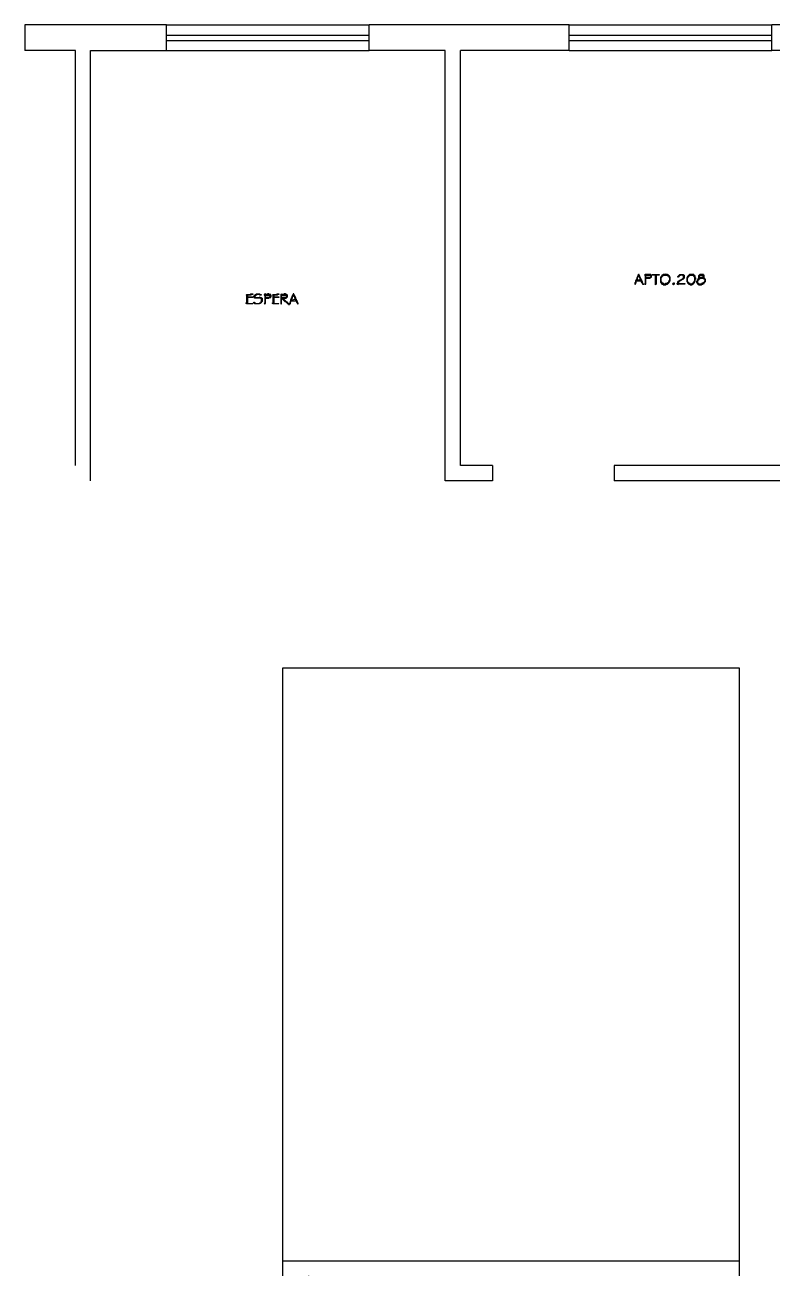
# Model space of a CAD drawing. Header units: millimetres. Extents: x -518.8 to -461.2, y 3.5 to 44.2.
# Drawn here: x -518.83 to -511.43, y 30.72 to 43.02 of the extents above; entities that cross this region are included whole.
import ezdxf

# ---------------------------------------------------------------- set-up
doc = ezdxf.new("R2010")
doc.units = ezdxf.units.MM
doc.header["$MEASUREMENT"] = 0
for name, color, linetype in [('10', 10, 'Continuous'), ('5', 5, 'Continuous'), ('8', 8, 'Continuous'), ('MYSOLIDS', 7, 'Continuous')]:
    doc.layers.add(name, color=color, linetype=linetype)

msp = doc.modelspace()

# ---------------------------------------------------------------- linework, layer by layer
at = {"layer": '10'}
for points in [[(-518.179, 42.767), (-517.428, 42.767), (-517.428, 42.767), (-517.428, 43.022)], [(-515.423, 42.767), (-515.423, 43.022)], [(-513.443, 43.022), (-515.423, 43.022)], [(-513.443, 42.767), (-513.443, 43.022)], [(-510.005, 43.022), (-511.438, 43.022)], [(-511.438, 42.767), (-511.438, 43.022)], [(-514.671, 42.767), (-515.423, 42.767)], [(-513.443, 42.767), (-514.519, 42.767)], [(-510.406, 42.767), (-511.438, 42.767)], [(-516.275, 30.786), (-516.275, 36.656), (-516.275, 36.656), (-511.762, 36.656), (-511.762, 36.656), (-511.762, 30.786)], [(-511.762, 30.786), (-516.275, 30.786)], [(-516.021, 30.64), (-516.021, 29.583), (-516.021, 29.583), (-516.275, 29.583), (-516.275, 29.583), (-516.275, 30.786)], [(-511.762, 30.786), (-511.762, 27.73)]]:
    msp.add_lwpolyline(points, dxfattribs=at)
at = {"layer": '5'}
for points in [[(-517.428, 43.022), (-518.829, 43.022), (-518.829, 43.022), (-518.829, 42.767)], [(-518.326, 42.767), (-518.829, 42.767)], [(-518.326, 38.661), (-518.326, 42.767)], [(-518.179, 38.508), (-518.179, 42.767)], [(-514.671, 38.508), (-514.671, 42.767)], [(-514.519, 38.661), (-514.519, 42.767)], [(-514.2, 38.661), (-514.2, 38.508), (-514.2, 38.508), (-514.671, 38.508)], [(-514.2, 38.661), (-514.519, 38.661)], [(-508.955, 38.661), (-512.997, 38.661)], [(-512.997, 38.661), (-512.997, 38.508)], [(-500.182, 38.508), (-512.997, 38.508)]]:
    msp.add_lwpolyline(points, dxfattribs=at)
at = {"layer": '8'}
for points in [[(-517.428, 43.022), (-515.423, 43.022)], [(-513.443, 43.022), (-511.438, 43.022)], [(-517.428, 42.92), (-515.423, 42.92)], [(-517.428, 42.868), (-515.423, 42.868)], [(-513.443, 42.92), (-511.438, 42.92)], [(-513.443, 42.868), (-511.438, 42.868)], [(-517.428, 42.767), (-515.423, 42.767)], [(-513.443, 42.767), (-511.438, 42.767)]]:
    msp.add_lwpolyline(points, dxfattribs=at)
at = {"layer": 'MYSOLIDS'}
for points in [[(-512.749, 40.545), (-512.755, 40.545), (-512.755, 40.538), (-512.749, 40.538), (-512.749, 40.532), (-512.749, 40.526), (-512.749, 40.526), (-512.742, 40.52), (-512.742, 40.52), (-512.742, 40.513), (-512.742, 40.507), (-512.736, 40.501), (-512.736, 40.501), (-512.736, 40.494), (-512.774, 40.494), (-512.78, 40.494), (-512.787, 40.488), (-512.787, 40.481), (-512.787, 40.481), (-512.787, 40.475), (-512.787, 40.475), (-512.793, 40.468), (-512.793, 40.462), (-512.793, 40.456), (-512.793, 40.456), (-512.793, 40.456), (-512.787, 40.456), (-512.787, 40.456), (-512.787, 40.456), (-512.787, 40.462), (-512.78, 40.468), (-512.78, 40.468), (-512.78, 40.475), (-512.78, 40.475), (-512.78, 40.481), (-512.774, 40.488), (-512.729, 40.488), (-512.723, 40.488), (-512.723, 40.494), (-512.729, 40.501), (-512.729, 40.501), (-512.729, 40.507), (-512.736, 40.507), (-512.736, 40.513), (-512.736, 40.52), (-512.736, 40.52), (-512.742, 40.526), (-512.742, 40.526), (-512.742, 40.532), (-512.742, 40.532), (-512.742, 40.538), (-512.749, 40.538), (-512.749, 40.545), (-512.749, 40.545)], [(-512.755, 40.551), (-512.755, 40.551), (-512.755, 40.551), (-512.755, 40.551), (-512.762, 40.545), (-512.762, 40.545), (-512.762, 40.538), (-512.768, 40.532), (-512.768, 40.526), (-512.774, 40.52), (-512.774, 40.513), (-512.774, 40.513), (-512.774, 40.507), (-512.774, 40.507), (-512.78, 40.501), (-512.78, 40.494), (-512.78, 40.494), (-512.774, 40.494), (-512.774, 40.494), (-512.774, 40.501), (-512.768, 40.501), (-512.768, 40.507), (-512.768, 40.513), (-512.768, 40.513), (-512.768, 40.52), (-512.762, 40.52), (-512.762, 40.526), (-512.762, 40.526), (-512.755, 40.532), (-512.755, 40.538), (-512.755, 40.545), (-512.749, 40.545), (-512.749, 40.551), (-512.749, 40.551), (-512.755, 40.551), (-512.755, 40.551)], [(-512.723, 40.488), (-512.729, 40.488), (-512.729, 40.488), (-512.729, 40.481), (-512.729, 40.475), (-512.723, 40.475), (-512.723, 40.468), (-512.717, 40.462), (-512.717, 40.456), (-512.717, 40.456), (-512.711, 40.456), (-512.711, 40.45), (-512.711, 40.456), (-512.711, 40.456), (-512.711, 40.456), (-512.711, 40.462), (-512.717, 40.468), (-512.717, 40.475), (-512.717, 40.481), (-512.723, 40.481), (-512.723, 40.488), (-512.723, 40.488)], [(-512.692, 40.551), (-512.692, 40.551), (-512.692, 40.551), (-512.698, 40.545), (-512.698, 40.545), (-512.653, 40.545), (-512.653, 40.545), (-512.647, 40.545), (-512.647, 40.545), (-512.641, 40.545), (-512.641, 40.545), (-512.634, 40.538), (-512.634, 40.532), (-512.634, 40.532), (-512.634, 40.526), (-512.641, 40.526), (-512.641, 40.526), (-512.647, 40.52), (-512.647, 40.52), (-512.653, 40.52), (-512.653, 40.52), (-512.659, 40.52), (-512.666, 40.52), (-512.672, 40.52), (-512.672, 40.52), (-512.679, 40.52), (-512.685, 40.52), (-512.641, 40.513), (-512.641, 40.52), (-512.634, 40.52), (-512.634, 40.526), (-512.628, 40.526), (-512.628, 40.532), (-512.628, 40.532), (-512.628, 40.538), (-512.628, 40.538), (-512.634, 40.545), (-512.634, 40.545), (-512.634, 40.551), (-512.685, 40.551), (-512.685, 40.551), (-512.692, 40.551), (-512.692, 40.551)], [(-512.698, 40.545), (-512.698, 40.545), (-512.692, 40.545), (-512.692, 40.538), (-512.692, 40.532), (-512.692, 40.526), (-512.692, 40.526), (-512.692, 40.52), (-512.692, 40.513), (-512.692, 40.513), (-512.692, 40.507), (-512.692, 40.501), (-512.692, 40.494), (-512.692, 40.494), (-512.692, 40.488), (-512.692, 40.481), (-512.692, 40.475), (-512.692, 40.475), (-512.692, 40.468), (-512.692, 40.462), (-512.692, 40.462), (-512.698, 40.456), (-512.692, 40.456), (-512.692, 40.45), (-512.692, 40.456), (-512.685, 40.456), (-512.685, 40.456), (-512.685, 40.462), (-512.685, 40.468), (-512.685, 40.475), (-512.685, 40.475), (-512.685, 40.481), (-512.685, 40.488), (-512.685, 40.488), (-512.685, 40.494), (-512.685, 40.501), (-512.685, 40.507), (-512.685, 40.507), (-512.685, 40.513), (-512.685, 40.513), (-512.685, 40.513), (-512.679, 40.513), (-512.672, 40.513), (-512.666, 40.513), (-512.659, 40.513), (-512.653, 40.513), (-512.653, 40.513), (-512.647, 40.513), (-512.647, 40.513), (-512.641, 40.513), (-512.685, 40.52), (-512.685, 40.52), (-512.685, 40.526), (-512.685, 40.526), (-512.685, 40.532), (-512.685, 40.538), (-512.685, 40.538), (-512.685, 40.545), (-512.685, 40.545), (-512.679, 40.545), (-512.672, 40.545), (-512.666, 40.545), (-512.666, 40.545), (-512.666, 40.545), (-512.659, 40.545), (-512.653, 40.545), (-512.698, 40.545), (-512.698, 40.545)], [(-512.653, 40.551), (-512.659, 40.551), (-512.666, 40.551), (-512.666, 40.551), (-512.672, 40.551), (-512.679, 40.551), (-512.685, 40.551), (-512.685, 40.551), (-512.634, 40.551), (-512.641, 40.551), (-512.647, 40.551), (-512.653, 40.551), (-512.653, 40.551), (-512.653, 40.551)], [(-512.551, 40.551), (-512.551, 40.551), (-512.551, 40.551), (-512.551, 40.551), (-512.551, 40.551), (-512.551, 40.551), (-512.551, 40.545), (-512.551, 40.545), (-512.551, 40.545), (-512.551, 40.545), (-512.583, 40.545), (-512.583, 40.456), (-512.583, 40.456), (-512.583, 40.456), (-512.589, 40.45), (-512.589, 40.45), (-512.589, 40.456), (-512.589, 40.456), (-512.589, 40.456), (-512.589, 40.456), (-512.589, 40.545), (-512.596, 40.545), (-512.602, 40.545), (-512.609, 40.545), (-512.615, 40.545), (-512.615, 40.545), (-512.621, 40.545), (-512.621, 40.545), (-512.621, 40.545), (-512.621, 40.545), (-512.621, 40.545), (-512.621, 40.545), (-512.621, 40.551), (-512.621, 40.551), (-512.621, 40.551), (-512.621, 40.551), (-512.615, 40.551), (-512.609, 40.551), (-512.609, 40.551), (-512.602, 40.551), (-512.596, 40.551), (-512.596, 40.551), (-512.589, 40.551), (-512.551, 40.551), (-512.551, 40.551), (-512.551, 40.551)], [(-512.52, 40.545), (-512.52, 40.545), (-512.526, 40.545), (-512.526, 40.538), (-512.526, 40.538), (-512.532, 40.532), (-512.532, 40.532), (-512.532, 40.526), (-512.538, 40.526), (-512.538, 40.52), (-512.538, 40.513), (-512.538, 40.507), (-512.538, 40.507), (-512.538, 40.501), (-512.538, 40.501), (-512.538, 40.494), (-512.538, 40.488), (-512.538, 40.481), (-512.538, 40.481), (-512.538, 40.475), (-512.532, 40.468), (-512.532, 40.468), (-512.532, 40.462), (-512.526, 40.462), (-512.526, 40.456), (-512.52, 40.456), (-512.514, 40.456), (-512.514, 40.45), (-512.507, 40.45), (-512.501, 40.45), (-512.501, 40.45), (-512.494, 40.45), (-512.494, 40.45), (-512.488, 40.45), (-512.481, 40.456), (-512.475, 40.456), (-512.475, 40.456), (-512.475, 40.456), (-512.494, 40.456), (-512.501, 40.456), (-512.507, 40.456), (-512.507, 40.462), (-512.514, 40.462), (-512.52, 40.462), (-512.52, 40.468), (-512.526, 40.468), (-512.526, 40.468), (-512.526, 40.475), (-512.526, 40.475), (-512.532, 40.481), (-512.532, 40.488), (-512.532, 40.488), (-512.532, 40.494), (-512.532, 40.501), (-512.532, 40.501), (-512.532, 40.507), (-512.532, 40.513), (-512.532, 40.513), (-512.532, 40.52), (-512.526, 40.526), (-512.526, 40.526), (-512.526, 40.532), (-512.52, 40.532), (-512.52, 40.538), (-512.514, 40.538), (-512.514, 40.545), (-512.507, 40.545), (-512.507, 40.545), (-512.501, 40.545), (-512.494, 40.545), (-512.488, 40.545), (-512.52, 40.545), (-512.52, 40.545)], [(-512.488, 40.558), (-512.488, 40.558), (-512.494, 40.551), (-512.501, 40.551), (-512.507, 40.551), (-512.507, 40.551), (-512.514, 40.551), (-512.52, 40.545), (-512.488, 40.545), (-512.488, 40.545), (-512.488, 40.545), (-512.481, 40.545), (-512.475, 40.545), (-512.468, 40.545), (-512.468, 40.538), (-512.462, 40.538), (-512.462, 40.538), (-512.462, 40.538), (-512.456, 40.532), (-512.456, 40.526), (-512.456, 40.526), (-512.45, 40.52), (-512.45, 40.52), (-512.45, 40.513), (-512.45, 40.507), (-512.45, 40.507), (-512.45, 40.501), (-512.45, 40.494), (-512.45, 40.494), (-512.456, 40.488), (-512.456, 40.481), (-512.456, 40.481), (-512.456, 40.475), (-512.462, 40.475), (-512.462, 40.468), (-512.468, 40.468), (-512.475, 40.462), (-512.475, 40.462), (-512.481, 40.462), (-512.481, 40.462), (-512.488, 40.462), (-512.494, 40.456), (-512.494, 40.456), (-512.475, 40.456), (-512.468, 40.456), (-512.462, 40.462), (-512.462, 40.462), (-512.462, 40.462), (-512.456, 40.468), (-512.456, 40.475), (-512.45, 40.475), (-512.45, 40.481), (-512.45, 40.481), (-512.443, 40.488), (-512.443, 40.488), (-512.443, 40.494), (-512.443, 40.501), (-512.443, 40.501), (-512.443, 40.507), (-512.443, 40.507), (-512.443, 40.513), (-512.443, 40.52), (-512.443, 40.526), (-512.443, 40.526), (-512.45, 40.532), (-512.45, 40.532), (-512.45, 40.538), (-512.456, 40.538), (-512.456, 40.545), (-512.462, 40.545), (-512.462, 40.545), (-512.468, 40.551), (-512.468, 40.551), (-512.475, 40.551), (-512.481, 40.551), (-512.488, 40.551), (-512.488, 40.558), (-512.488, 40.558)], [(-512.36, 40.462), (-512.303, 40.462), (-512.297, 40.462), (-512.297, 40.462), (-512.297, 40.456), (-512.297, 40.456), (-512.297, 40.456), (-512.297, 40.456), (-512.303, 40.456), (-512.303, 40.456), (-512.36, 40.456), (-512.367, 40.45), (-512.367, 40.45), (-512.367, 40.45), (-512.367, 40.45), (-512.367, 40.456), (-512.367, 40.456), (-512.373, 40.456), (-512.373, 40.456), (-512.373, 40.462), (-512.367, 40.468), (-512.367, 40.468), (-512.367, 40.475), (-512.367, 40.475), (-512.367, 40.481), (-512.36, 40.481), (-512.36, 40.488), (-512.354, 40.488), (-512.354, 40.488), (-512.347, 40.494), (-512.347, 40.494), (-512.341, 40.494), (-512.335, 40.501), (-512.335, 40.501), (-512.329, 40.501), (-512.323, 40.507), (-512.323, 40.507), (-512.323, 40.507), (-512.316, 40.513), (-512.316, 40.513), (-512.31, 40.52), (-512.31, 40.52), (-512.31, 40.526), (-512.31, 40.526), (-512.31, 40.532), (-512.31, 40.538), (-512.316, 40.538), (-512.316, 40.538), (-512.316, 40.545), (-512.323, 40.545), (-512.329, 40.545), (-512.329, 40.545), (-512.335, 40.545), (-512.341, 40.545), (-512.341, 40.545), (-512.347, 40.545), (-512.347, 40.538), (-512.354, 40.538), (-512.354, 40.532), (-512.354, 40.532), (-512.36, 40.532), (-512.36, 40.526), (-512.36, 40.526), (-512.367, 40.526), (-512.367, 40.526), (-512.367, 40.526), (-512.367, 40.526), (-512.367, 40.526), (-512.367, 40.532), (-512.367, 40.532), (-512.36, 40.538), (-512.36, 40.538), (-512.36, 40.538), (-512.354, 40.545), (-512.354, 40.545), (-512.347, 40.551), (-512.347, 40.551), (-512.341, 40.551), (-512.335, 40.551), (-512.335, 40.551), (-512.329, 40.551), (-512.323, 40.551), (-512.323, 40.551), (-512.316, 40.551), (-512.31, 40.551), (-512.31, 40.545), (-512.31, 40.545), (-512.303, 40.545), (-512.303, 40.538), (-512.303, 40.532), (-512.303, 40.532), (-512.303, 40.526), (-512.303, 40.526), (-512.303, 40.52), (-512.303, 40.52), (-512.303, 40.513), (-512.31, 40.507), (-512.31, 40.507), (-512.31, 40.507), (-512.316, 40.501), (-512.316, 40.501), (-512.323, 40.501), (-512.329, 40.494), (-512.335, 40.494), (-512.335, 40.494), (-512.341, 40.488), (-512.341, 40.488), (-512.347, 40.488), (-512.354, 40.481), (-512.354, 40.481), (-512.36, 40.475), (-512.36, 40.475), (-512.36, 40.468), (-512.36, 40.462), (-512.36, 40.462), (-512.36, 40.462), (-512.36, 40.462), (-512.36, 40.462)], [(-512.233, 40.551), (-512.233, 40.551), (-512.239, 40.551), (-512.246, 40.551), (-512.246, 40.551), (-512.252, 40.551), (-512.259, 40.545), (-512.259, 40.545), (-512.265, 40.538), (-512.265, 40.538), (-512.271, 40.532), (-512.271, 40.532), (-512.271, 40.526), (-512.277, 40.52), (-512.277, 40.52), (-512.277, 40.52), (-512.277, 40.513), (-512.277, 40.507), (-512.277, 40.501), (-512.277, 40.501), (-512.277, 40.494), (-512.277, 40.494), (-512.277, 40.488), (-512.277, 40.481), (-512.277, 40.481), (-512.271, 40.475), (-512.271, 40.468), (-512.271, 40.468), (-512.265, 40.462), (-512.265, 40.462), (-512.259, 40.456), (-512.259, 40.456), (-512.252, 40.456), (-512.252, 40.456), (-512.246, 40.45), (-512.246, 40.45), (-512.239, 40.45), (-512.233, 40.45), (-512.227, 40.45), (-512.227, 40.456), (-512.22, 40.456), (-512.22, 40.456), (-512.239, 40.456), (-512.239, 40.456), (-512.246, 40.456), (-512.246, 40.462), (-512.252, 40.462), (-512.252, 40.462), (-512.259, 40.468), (-512.265, 40.468), (-512.265, 40.475), (-512.265, 40.475), (-512.271, 40.481), (-512.271, 40.481), (-512.271, 40.488), (-512.271, 40.494), (-512.271, 40.501), (-512.271, 40.501), (-512.271, 40.507), (-512.271, 40.507), (-512.271, 40.513), (-512.271, 40.52), (-512.265, 40.52), (-512.265, 40.526), (-512.265, 40.532), (-512.259, 40.532), (-512.259, 40.532), (-512.259, 40.538), (-512.252, 40.538), (-512.246, 40.545), (-512.246, 40.545), (-512.239, 40.545), (-512.239, 40.545), (-512.233, 40.545), (-512.208, 40.551), (-512.214, 40.551), (-512.214, 40.551), (-512.22, 40.551), (-512.227, 40.551), (-512.233, 40.551), (-512.233, 40.551)], [(-512.208, 40.551), (-512.233, 40.545), (-512.227, 40.545), (-512.22, 40.545), (-512.22, 40.545), (-512.214, 40.545), (-512.214, 40.538), (-512.208, 40.538), (-512.208, 40.532), (-512.202, 40.532), (-512.202, 40.526), (-512.202, 40.526), (-512.202, 40.52), (-512.202, 40.513), (-512.202, 40.507), (-512.202, 40.507), (-512.202, 40.507), (-512.202, 40.501), (-512.202, 40.494), (-512.202, 40.488), (-512.202, 40.488), (-512.202, 40.488), (-512.208, 40.481), (-512.208, 40.475), (-512.208, 40.475), (-512.214, 40.468), (-512.214, 40.468), (-512.22, 40.462), (-512.227, 40.462), (-512.227, 40.462), (-512.227, 40.462), (-512.233, 40.456), (-512.239, 40.456), (-512.22, 40.456), (-512.214, 40.456), (-512.214, 40.462), (-512.208, 40.462), (-512.208, 40.468), (-512.202, 40.468), (-512.202, 40.475), (-512.202, 40.481), (-512.195, 40.481), (-512.195, 40.488), (-512.195, 40.494), (-512.195, 40.494), (-512.195, 40.501), (-512.189, 40.507), (-512.189, 40.513), (-512.189, 40.513), (-512.195, 40.52), (-512.195, 40.526), (-512.195, 40.526), (-512.195, 40.532), (-512.195, 40.538), (-512.202, 40.538), (-512.202, 40.545), (-512.202, 40.545), (-512.208, 40.545), (-512.208, 40.551), (-512.208, 40.551)], [(-512.132, 40.551), (-512.132, 40.551), (-512.138, 40.551), (-512.144, 40.551), (-512.144, 40.551), (-512.15, 40.551), (-512.132, 40.545), (-512.125, 40.545), (-512.125, 40.545), (-512.119, 40.545), (-512.119, 40.545), (-512.119, 40.538), (-512.112, 40.538), (-512.112, 40.532), (-512.119, 40.532), (-512.119, 40.526), (-512.125, 40.526), (-512.125, 40.526), (-512.132, 40.52), (-512.132, 40.52), (-512.138, 40.52), (-512.144, 40.52), (-512.163, 40.52), (-512.163, 40.52), (-512.156, 40.513), (-512.15, 40.513), (-512.156, 40.513), (-512.156, 40.507), (-512.163, 40.507), (-512.169, 40.507), (-512.169, 40.501), (-512.169, 40.501), (-512.176, 40.494), (-512.176, 40.488), (-512.176, 40.488), (-512.182, 40.481), (-512.182, 40.475), (-512.182, 40.475), (-512.176, 40.468), (-512.176, 40.462), (-512.176, 40.462), (-512.169, 40.456), (-512.169, 40.456), (-512.144, 40.456), (-512.15, 40.456), (-512.156, 40.456), (-512.156, 40.456), (-512.163, 40.462), (-512.163, 40.462), (-512.169, 40.462), (-512.169, 40.468), (-512.169, 40.468), (-512.169, 40.475), (-512.169, 40.475), (-512.169, 40.481), (-512.169, 40.488), (-512.169, 40.488), (-512.169, 40.494), (-512.163, 40.494), (-512.163, 40.501), (-512.156, 40.501), (-512.156, 40.507), (-512.15, 40.507), (-512.15, 40.507), (-512.144, 40.513), (-512.138, 40.513), (-512.138, 40.513), (-512.132, 40.513), (-512.125, 40.513), (-512.106, 40.513), (-512.112, 40.52), (-512.112, 40.52), (-512.119, 40.52), (-512.119, 40.52), (-512.112, 40.526), (-512.112, 40.526), (-512.112, 40.526), (-512.106, 40.532), (-512.106, 40.538), (-512.106, 40.538), (-512.106, 40.545), (-512.112, 40.545), (-512.112, 40.551), (-512.119, 40.551), (-512.119, 40.551), (-512.125, 40.551), (-512.132, 40.551), (-512.132, 40.551)], [(-512.106, 40.513), (-512.125, 40.513), (-512.125, 40.513), (-512.119, 40.513), (-512.112, 40.513), (-512.112, 40.507), (-512.106, 40.507), (-512.106, 40.507), (-512.099, 40.501), (-512.099, 40.494), (-512.099, 40.494), (-512.099, 40.488), (-512.099, 40.481), (-512.106, 40.481), (-512.106, 40.475), (-512.106, 40.475), (-512.112, 40.468), (-512.119, 40.468), (-512.119, 40.468), (-512.125, 40.462), (-512.125, 40.462), (-512.132, 40.462), (-512.132, 40.456), (-512.138, 40.456), (-512.144, 40.456), (-512.144, 40.456), (-512.169, 40.456), (-512.163, 40.456), (-512.163, 40.45), (-512.156, 40.45), (-512.15, 40.45), (-512.144, 40.45), (-512.144, 40.45), (-512.144, 40.45), (-512.138, 40.45), (-512.132, 40.45), (-512.125, 40.456), (-512.125, 40.456), (-512.125, 40.456), (-512.119, 40.456), (-512.112, 40.462), (-512.112, 40.462), (-512.106, 40.462), (-512.106, 40.468), (-512.106, 40.468), (-512.099, 40.475), (-512.099, 40.475), (-512.093, 40.481), (-512.093, 40.481), (-512.093, 40.488), (-512.093, 40.494), (-512.093, 40.494), (-512.093, 40.501), (-512.093, 40.501), (-512.099, 40.507), (-512.099, 40.513), (-512.106, 40.513), (-512.106, 40.513), (-512.106, 40.513)], [(-512.15, 40.551), (-512.156, 40.545), (-512.156, 40.545), (-512.163, 40.538), (-512.163, 40.538), (-512.163, 40.532), (-512.163, 40.526), (-512.163, 40.526), (-512.163, 40.52), (-512.163, 40.52), (-512.144, 40.52), (-512.144, 40.52), (-512.15, 40.52), (-512.156, 40.52), (-512.156, 40.526), (-512.156, 40.532), (-512.156, 40.532), (-512.156, 40.532), (-512.156, 40.538), (-512.15, 40.538), (-512.15, 40.545), (-512.144, 40.545), (-512.138, 40.545), (-512.138, 40.545), (-512.132, 40.545), (-512.15, 40.551), (-512.15, 40.551)], [(-512.411, 40.45), (-512.418, 40.456), (-512.418, 40.456), (-512.418, 40.456), (-512.418, 40.456), (-512.418, 40.462), (-512.411, 40.462), (-512.411, 40.468), (-512.405, 40.468), (-512.405, 40.468), (-512.405, 40.468), (-512.405, 40.462), (-512.405, 40.462), (-512.405, 40.456), (-512.405, 40.456), (-512.411, 40.45), (-512.411, 40.45), (-512.411, 40.45), (-512.411, 40.45), (-512.411, 40.45)], [(-516.626, 40.329), (-516.581, 40.329), (-516.581, 40.329), (-516.581, 40.329), (-516.581, 40.329), (-516.574, 40.329), (-516.574, 40.329), (-516.574, 40.323), (-516.574, 40.323), (-516.581, 40.323), (-516.581, 40.323), (-516.626, 40.323), (-516.626, 40.316), (-516.626, 40.316), (-516.626, 40.316), (-516.626, 40.316), (-516.626, 40.31), (-516.626, 40.303), (-516.626, 40.303), (-516.626, 40.297), (-516.626, 40.29), (-516.626, 40.29), (-516.626, 40.284), (-516.626, 40.277), (-516.626, 40.277), (-516.626, 40.271), (-516.626, 40.265), (-516.626, 40.265), (-516.626, 40.265), (-516.62, 40.265), (-516.613, 40.265), (-516.607, 40.265), (-516.607, 40.265), (-516.6, 40.265), (-516.6, 40.265), (-516.594, 40.265), (-516.587, 40.265), (-516.587, 40.265), (-516.581, 40.265), (-516.581, 40.265), (-516.574, 40.265), (-516.574, 40.265), (-516.574, 40.265), (-516.574, 40.265), (-516.574, 40.265), (-516.581, 40.259), (-516.587, 40.259), (-516.587, 40.259), (-516.594, 40.259), (-516.594, 40.259), (-516.6, 40.259), (-516.607, 40.259), (-516.613, 40.259), (-516.613, 40.259), (-516.62, 40.259), (-516.626, 40.259), (-516.626, 40.259), (-516.632, 40.259), (-516.632, 40.259), (-516.632, 40.259), (-516.632, 40.259), (-516.638, 40.265), (-516.638, 40.265), (-516.638, 40.265), (-516.638, 40.271), (-516.638, 40.271), (-516.632, 40.277), (-516.632, 40.284), (-516.632, 40.29), (-516.632, 40.29), (-516.632, 40.297), (-516.632, 40.303), (-516.632, 40.303), (-516.632, 40.31), (-516.632, 40.31), (-516.632, 40.316), (-516.632, 40.323), (-516.632, 40.329), (-516.632, 40.335), (-516.632, 40.335), (-516.632, 40.341), (-516.638, 40.347), (-516.638, 40.347), (-516.638, 40.347), (-516.638, 40.347), (-516.632, 40.354), (-516.632, 40.354), (-516.632, 40.354), (-516.632, 40.354), (-516.626, 40.354), (-516.62, 40.354), (-516.613, 40.354), (-516.613, 40.354), (-516.613, 40.354), (-516.607, 40.354), (-516.6, 40.354), (-516.6, 40.354), (-516.594, 40.36), (-516.587, 40.36), (-516.581, 40.36), (-516.581, 40.36), (-516.574, 40.36), (-516.574, 40.36), (-516.574, 40.36), (-516.574, 40.36), (-516.574, 40.354), (-516.574, 40.354), (-516.574, 40.354), (-516.574, 40.354), (-516.581, 40.354), (-516.581, 40.354), (-516.587, 40.354), (-516.594, 40.347), (-516.6, 40.347), (-516.607, 40.347), (-516.613, 40.347), (-516.62, 40.347), (-516.62, 40.347), (-516.626, 40.347), (-516.626, 40.347), (-516.626, 40.341), (-516.626, 40.341), (-516.626, 40.341), (-516.626, 40.335), (-516.626, 40.329), (-516.626, 40.329), (-516.626, 40.329), (-516.626, 40.329), (-516.626, 40.329)], [(-516.492, 40.347), (-516.499, 40.347), (-516.499, 40.347), (-516.499, 40.347), (-516.499, 40.347), (-516.505, 40.347), (-516.505, 40.354), (-516.511, 40.354), (-516.517, 40.354), (-516.517, 40.354), (-516.524, 40.354), (-516.524, 40.354), (-516.53, 40.354), (-516.537, 40.347), (-516.537, 40.347), (-516.543, 40.347), (-516.55, 40.341), (-516.55, 40.341), (-516.55, 40.335), (-516.556, 40.335), (-516.556, 40.329), (-516.55, 40.329), (-516.55, 40.323), (-516.55, 40.323), (-516.543, 40.323), (-516.543, 40.323), (-516.537, 40.323), (-516.53, 40.323), (-516.53, 40.323), (-516.524, 40.323), (-516.524, 40.323), (-516.517, 40.323), (-516.511, 40.323), (-516.505, 40.329), (-516.505, 40.329), (-516.499, 40.323), (-516.492, 40.323), (-516.492, 40.323), (-516.486, 40.323), (-516.486, 40.316), (-516.479, 40.316), (-516.479, 40.31), (-516.479, 40.31), (-516.479, 40.303), (-516.479, 40.297), (-516.479, 40.297), (-516.479, 40.29), (-516.479, 40.284), (-516.479, 40.284), (-516.486, 40.277), (-516.486, 40.277), (-516.492, 40.271), (-516.492, 40.271), (-516.492, 40.271), (-516.499, 40.265), (-516.499, 40.265), (-516.505, 40.265), (-516.511, 40.259), (-516.511, 40.259), (-516.517, 40.259), (-516.524, 40.259), (-516.53, 40.259), (-516.53, 40.259), (-516.537, 40.259), (-516.537, 40.259), (-516.543, 40.259), (-516.55, 40.259), (-516.55, 40.259), (-516.556, 40.259), (-516.556, 40.265), (-516.562, 40.271), (-516.562, 40.271), (-516.562, 40.271), (-516.562, 40.277), (-516.562, 40.277), (-516.562, 40.277), (-516.562, 40.277), (-516.556, 40.277), (-516.556, 40.271), (-516.556, 40.271), (-516.556, 40.271), (-516.55, 40.271), (-516.55, 40.265), (-516.55, 40.265), (-516.543, 40.265), (-516.537, 40.265), (-516.537, 40.265), (-516.53, 40.265), (-516.524, 40.265), (-516.517, 40.265), (-516.517, 40.265), (-516.511, 40.265), (-516.505, 40.271), (-516.505, 40.271), (-516.499, 40.271), (-516.499, 40.271), (-516.492, 40.277), (-516.492, 40.277), (-516.492, 40.284), (-516.486, 40.284), (-516.486, 40.29), (-516.486, 40.297), (-516.486, 40.297), (-516.486, 40.303), (-516.486, 40.31), (-516.492, 40.31), (-516.492, 40.316), (-516.492, 40.316), (-516.499, 40.316), (-516.505, 40.316), (-516.505, 40.316), (-516.505, 40.316), (-516.511, 40.316), (-516.517, 40.316), (-516.524, 40.316), (-516.53, 40.316), (-516.53, 40.316), (-516.537, 40.316), (-516.543, 40.316), (-516.543, 40.316), (-516.55, 40.316), (-516.556, 40.316), (-516.556, 40.316), (-516.556, 40.323), (-516.562, 40.323), (-516.562, 40.329), (-516.562, 40.329), (-516.562, 40.335), (-516.556, 40.341), (-516.556, 40.341), (-516.556, 40.347), (-516.55, 40.347), (-516.55, 40.354), (-516.543, 40.354), (-516.543, 40.354), (-516.537, 40.36), (-516.53, 40.36), (-516.524, 40.36), (-516.524, 40.36), (-516.517, 40.36), (-516.517, 40.36), (-516.511, 40.36), (-516.505, 40.36), (-516.505, 40.36), (-516.499, 40.354), (-516.492, 40.354), (-516.492, 40.347), (-516.492, 40.347), (-516.492, 40.347), (-516.492, 40.347), (-516.492, 40.347), (-516.492, 40.347), (-516.492, 40.347), (-516.492, 40.347), (-516.492, 40.347)], [(-516.454, 40.36), (-516.454, 40.354), (-516.454, 40.354), (-516.46, 40.354), (-516.46, 40.354), (-516.416, 40.347), (-516.416, 40.347), (-516.409, 40.347), (-516.409, 40.347), (-516.403, 40.347), (-516.403, 40.347), (-516.396, 40.341), (-516.396, 40.341), (-516.396, 40.341), (-516.396, 40.335), (-516.403, 40.329), (-516.403, 40.329), (-516.409, 40.329), (-516.409, 40.329), (-516.416, 40.323), (-516.416, 40.323), (-516.422, 40.323), (-516.429, 40.323), (-516.435, 40.323), (-516.435, 40.323), (-516.441, 40.323), (-516.447, 40.323), (-516.403, 40.323), (-516.403, 40.323), (-516.396, 40.323), (-516.396, 40.329), (-516.39, 40.329), (-516.39, 40.335), (-516.39, 40.341), (-516.39, 40.341), (-516.39, 40.347), (-516.396, 40.347), (-516.396, 40.354), (-516.403, 40.354), (-516.447, 40.354), (-516.447, 40.36), (-516.454, 40.36), (-516.454, 40.36)], [(-516.46, 40.354), (-516.46, 40.347), (-516.454, 40.347), (-516.454, 40.341), (-516.454, 40.341), (-516.454, 40.335), (-516.454, 40.329), (-516.454, 40.329), (-516.454, 40.323), (-516.454, 40.316), (-516.454, 40.31), (-516.454, 40.31), (-516.454, 40.303), (-516.454, 40.297), (-516.454, 40.29), (-516.454, 40.29), (-516.454, 40.284), (-516.454, 40.277), (-516.454, 40.271), (-516.454, 40.271), (-516.46, 40.265), (-516.46, 40.265), (-516.454, 40.259), (-516.454, 40.259), (-516.454, 40.259), (-516.447, 40.265), (-516.447, 40.265), (-516.447, 40.265), (-516.447, 40.271), (-516.447, 40.277), (-516.447, 40.284), (-516.447, 40.284), (-516.447, 40.29), (-516.447, 40.297), (-516.447, 40.303), (-516.447, 40.303), (-516.447, 40.31), (-516.447, 40.31), (-516.447, 40.316), (-516.447, 40.316), (-516.447, 40.316), (-516.441, 40.316), (-516.435, 40.316), (-516.429, 40.316), (-516.422, 40.316), (-516.416, 40.316), (-516.416, 40.316), (-516.409, 40.323), (-516.409, 40.323), (-516.403, 40.323), (-516.447, 40.323), (-516.447, 40.323), (-516.447, 40.329), (-516.447, 40.329), (-516.447, 40.335), (-516.447, 40.341), (-516.447, 40.347), (-516.447, 40.347), (-516.447, 40.347), (-516.441, 40.347), (-516.435, 40.347), (-516.435, 40.347), (-516.429, 40.347), (-516.429, 40.347), (-516.422, 40.347), (-516.416, 40.347), (-516.46, 40.354), (-516.46, 40.354)], [(-516.416, 40.36), (-516.422, 40.36), (-516.429, 40.36), (-516.429, 40.354), (-516.435, 40.354), (-516.441, 40.354), (-516.447, 40.354), (-516.447, 40.354), (-516.403, 40.354), (-516.403, 40.354), (-516.409, 40.354), (-516.416, 40.36), (-516.416, 40.36), (-516.416, 40.36)], [(-516.365, 40.329), (-516.32, 40.329), (-516.32, 40.329), (-516.314, 40.329), (-516.314, 40.329), (-516.314, 40.329), (-516.314, 40.329), (-516.314, 40.323), (-516.314, 40.323), (-516.32, 40.323), (-516.32, 40.323), (-516.365, 40.323), (-516.365, 40.316), (-516.365, 40.316), (-516.365, 40.316), (-516.365, 40.316), (-516.365, 40.31), (-516.365, 40.303), (-516.365, 40.303), (-516.365, 40.297), (-516.365, 40.29), (-516.365, 40.29), (-516.365, 40.284), (-516.365, 40.277), (-516.365, 40.277), (-516.365, 40.271), (-516.365, 40.265), (-516.365, 40.265), (-516.365, 40.265), (-516.359, 40.265), (-516.352, 40.265), (-516.346, 40.265), (-516.346, 40.265), (-516.339, 40.265), (-516.339, 40.265), (-516.333, 40.265), (-516.326, 40.265), (-516.32, 40.265), (-516.32, 40.265), (-516.32, 40.265), (-516.314, 40.265), (-516.314, 40.265), (-516.314, 40.265), (-516.314, 40.265), (-516.314, 40.265), (-516.32, 40.259), (-516.32, 40.259), (-516.326, 40.259), (-516.333, 40.259), (-516.333, 40.259), (-516.339, 40.259), (-516.346, 40.259), (-516.346, 40.259), (-516.352, 40.259), (-516.359, 40.259), (-516.365, 40.259), (-516.365, 40.259), (-516.371, 40.259), (-516.371, 40.259), (-516.371, 40.259), (-516.371, 40.259), (-516.377, 40.265), (-516.377, 40.265), (-516.377, 40.265), (-516.377, 40.271), (-516.371, 40.271), (-516.371, 40.277), (-516.371, 40.284), (-516.371, 40.29), (-516.371, 40.29), (-516.371, 40.297), (-516.371, 40.303), (-516.371, 40.303), (-516.371, 40.31), (-516.371, 40.31), (-516.371, 40.316), (-516.371, 40.323), (-516.371, 40.329), (-516.371, 40.335), (-516.371, 40.335), (-516.371, 40.341), (-516.377, 40.347), (-516.377, 40.347), (-516.377, 40.347), (-516.377, 40.347), (-516.371, 40.354), (-516.371, 40.354), (-516.371, 40.354), (-516.371, 40.354), (-516.365, 40.354), (-516.359, 40.354), (-516.352, 40.354), (-516.352, 40.354), (-516.352, 40.354), (-516.346, 40.354), (-516.339, 40.354), (-516.339, 40.354), (-516.333, 40.36), (-516.326, 40.36), (-516.32, 40.36), (-516.32, 40.36), (-516.314, 40.36), (-516.314, 40.36), (-516.314, 40.36), (-516.314, 40.36), (-516.314, 40.354), (-516.314, 40.354), (-516.314, 40.354), (-516.314, 40.354), (-516.32, 40.354), (-516.32, 40.354), (-516.326, 40.354), (-516.333, 40.347), (-516.339, 40.347), (-516.346, 40.347), (-516.352, 40.347), (-516.359, 40.347), (-516.359, 40.347), (-516.365, 40.347), (-516.365, 40.347), (-516.365, 40.341), (-516.365, 40.341), (-516.365, 40.341), (-516.365, 40.335), (-516.365, 40.329), (-516.365, 40.329), (-516.365, 40.329), (-516.365, 40.329), (-516.365, 40.329)], [(-516.256, 40.36), (-516.256, 40.36), (-516.256, 40.36), (-516.263, 40.36), (-516.269, 40.354), (-516.269, 40.354), (-516.275, 40.354), (-516.275, 40.354), (-516.282, 40.354), (-516.288, 40.354), (-516.295, 40.354), (-516.295, 40.265), (-516.295, 40.259), (-516.288, 40.259), (-516.288, 40.259), (-516.288, 40.265), (-516.288, 40.265), (-516.288, 40.316), (-516.263, 40.316), (-516.263, 40.316), (-516.256, 40.316), (-516.25, 40.316), (-516.244, 40.316), (-516.244, 40.316), (-516.288, 40.323), (-516.288, 40.347), (-516.288, 40.347), (-516.282, 40.347), (-516.275, 40.347), (-516.269, 40.347), (-516.269, 40.347), (-516.263, 40.347), (-516.256, 40.347), (-516.256, 40.354), (-516.238, 40.354), (-516.238, 40.354), (-516.238, 40.354), (-516.244, 40.354), (-516.25, 40.36), (-516.256, 40.36), (-516.256, 40.36)], [(-516.288, 40.36), (-516.295, 40.354), (-516.295, 40.354), (-516.288, 40.354), (-516.288, 40.36), (-516.288, 40.36), (-516.288, 40.36)], [(-516.238, 40.354), (-516.256, 40.354), (-516.256, 40.347), (-516.25, 40.347), (-516.244, 40.347), (-516.238, 40.347), (-516.238, 40.347), (-516.238, 40.341), (-516.238, 40.335), (-516.238, 40.335), (-516.238, 40.335), (-516.238, 40.329), (-516.244, 40.329), (-516.25, 40.323), (-516.25, 40.323), (-516.25, 40.323), (-516.256, 40.323), (-516.263, 40.323), (-516.263, 40.323), (-516.269, 40.323), (-516.275, 40.323), (-516.282, 40.323), (-516.288, 40.323), (-516.244, 40.316), (-516.238, 40.323), (-516.238, 40.323), (-516.238, 40.323), (-516.231, 40.329), (-516.231, 40.329), (-516.231, 40.335), (-516.231, 40.335), (-516.231, 40.341), (-516.231, 40.347), (-516.231, 40.347), (-516.238, 40.354), (-516.238, 40.354)], [(-516.263, 40.316), (-516.288, 40.316), (-516.282, 40.31), (-516.282, 40.31), (-516.275, 40.303), (-516.269, 40.297), (-516.269, 40.297), (-516.263, 40.29), (-516.263, 40.29), (-516.256, 40.284), (-516.25, 40.284), (-516.25, 40.284), (-516.244, 40.277), (-516.244, 40.277), (-516.238, 40.271), (-516.238, 40.271), (-516.238, 40.271), (-516.231, 40.265), (-516.225, 40.259), (-516.218, 40.259), (-516.218, 40.259), (-516.218, 40.252), (-516.212, 40.252), (-516.212, 40.259), (-516.212, 40.259), (-516.212, 40.259), (-516.212, 40.259), (-516.218, 40.265), (-516.218, 40.265), (-516.225, 40.265), (-516.225, 40.271), (-516.225, 40.271), (-516.231, 40.271), (-516.231, 40.277), (-516.238, 40.277), (-516.244, 40.284), (-516.244, 40.284), (-516.25, 40.29), (-516.25, 40.29), (-516.256, 40.297), (-516.256, 40.297), (-516.263, 40.297), (-516.263, 40.303), (-516.269, 40.31), (-516.275, 40.31), (-516.275, 40.316), (-516.275, 40.316), (-516.269, 40.316), (-516.263, 40.316), (-516.263, 40.316)], [(-516.161, 40.347), (-516.168, 40.347), (-516.168, 40.347), (-516.168, 40.341), (-516.168, 40.335), (-516.168, 40.335), (-516.161, 40.329), (-516.161, 40.323), (-516.161, 40.323), (-516.161, 40.316), (-516.155, 40.316), (-516.155, 40.31), (-516.155, 40.303), (-516.148, 40.303), (-516.193, 40.297), (-516.199, 40.297), (-516.199, 40.29), (-516.199, 40.29), (-516.205, 40.284), (-516.205, 40.277), (-516.205, 40.277), (-516.205, 40.271), (-516.205, 40.265), (-516.212, 40.265), (-516.212, 40.265), (-516.212, 40.259), (-516.205, 40.259), (-516.205, 40.259), (-516.205, 40.259), (-516.199, 40.265), (-516.199, 40.271), (-516.199, 40.271), (-516.199, 40.277), (-516.199, 40.284), (-516.193, 40.284), (-516.193, 40.29), (-516.148, 40.29), (-516.142, 40.297), (-516.142, 40.297), (-516.142, 40.303), (-516.148, 40.31), (-516.148, 40.31), (-516.148, 40.316), (-516.148, 40.323), (-516.155, 40.323), (-516.155, 40.329), (-516.155, 40.329), (-516.155, 40.335), (-516.161, 40.335), (-516.161, 40.335), (-516.161, 40.341), (-516.161, 40.347), (-516.161, 40.347), (-516.161, 40.347)], [(-516.168, 40.36), (-516.174, 40.36), (-516.174, 40.36), (-516.174, 40.354), (-516.174, 40.354), (-516.18, 40.347), (-516.18, 40.347), (-516.18, 40.341), (-516.186, 40.335), (-516.186, 40.323), (-516.186, 40.323), (-516.193, 40.316), (-516.193, 40.316), (-516.193, 40.31), (-516.193, 40.303), (-516.199, 40.303), (-516.199, 40.297), (-516.193, 40.297), (-516.193, 40.303), (-516.186, 40.303), (-516.186, 40.31), (-516.186, 40.316), (-516.18, 40.316), (-516.18, 40.316), (-516.18, 40.323), (-516.18, 40.329), (-516.18, 40.329), (-516.174, 40.335), (-516.174, 40.341), (-516.174, 40.341), (-516.168, 40.347), (-516.161, 40.347), (-516.168, 40.354), (-516.168, 40.36), (-516.168, 40.36), (-516.168, 40.36)], [(-516.142, 40.297), (-516.148, 40.29), (-516.148, 40.29), (-516.142, 40.29), (-516.142, 40.284), (-516.142, 40.277), (-516.142, 40.277), (-516.135, 40.271), (-516.135, 40.265), (-516.129, 40.259), (-516.129, 40.259), (-516.129, 40.259), (-516.123, 40.259), (-516.123, 40.259), (-516.123, 40.265), (-516.129, 40.271), (-516.129, 40.277), (-516.135, 40.277), (-516.135, 40.284), (-516.135, 40.29), (-516.142, 40.297), (-516.142, 40.297)]]:
    msp.add_lwpolyline(points, dxfattribs=at)

doc.saveas('drawing.dxf')
